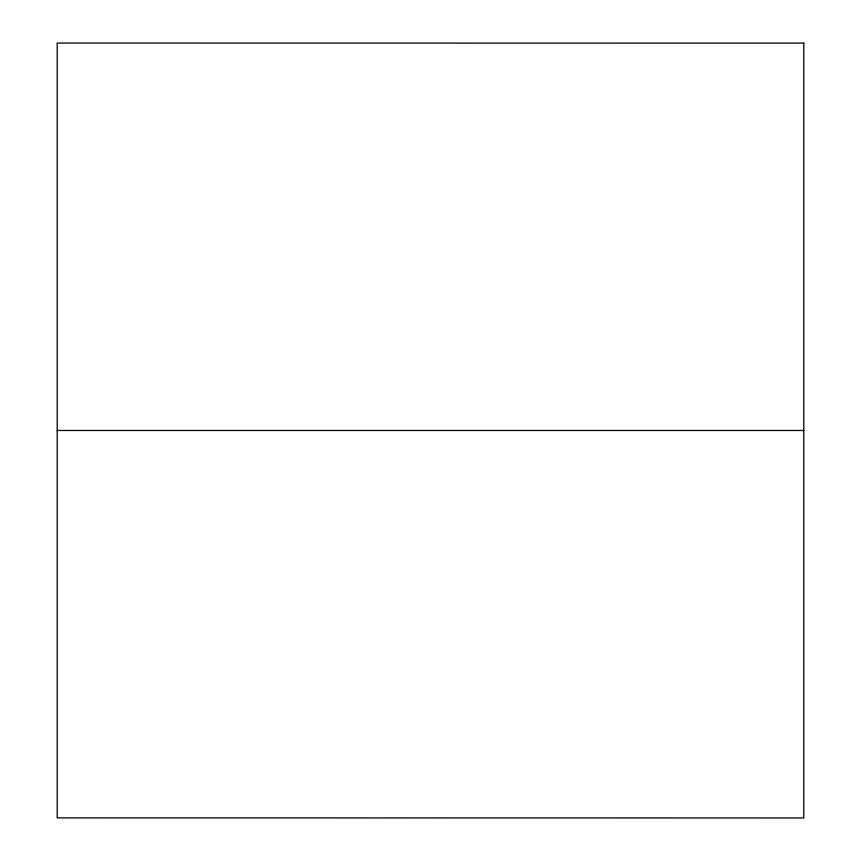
<?xml version="1.0" encoding="UTF-8"?>
<svg xmlns="http://www.w3.org/2000/svg" width="861" height="861" viewBox="0 0 861 861"><rect width="100%" height="100%" fill="white"/><g stroke="black" fill="none" stroke-linecap="round" stroke-linejoin="round"><path stroke-width="1.29" d="M57.203 430.468L803.797 430.468M803.797 43.115L57.203 43.05L57.203 817.885L803.797 817.95L803.797 43.05"/></g></svg>
